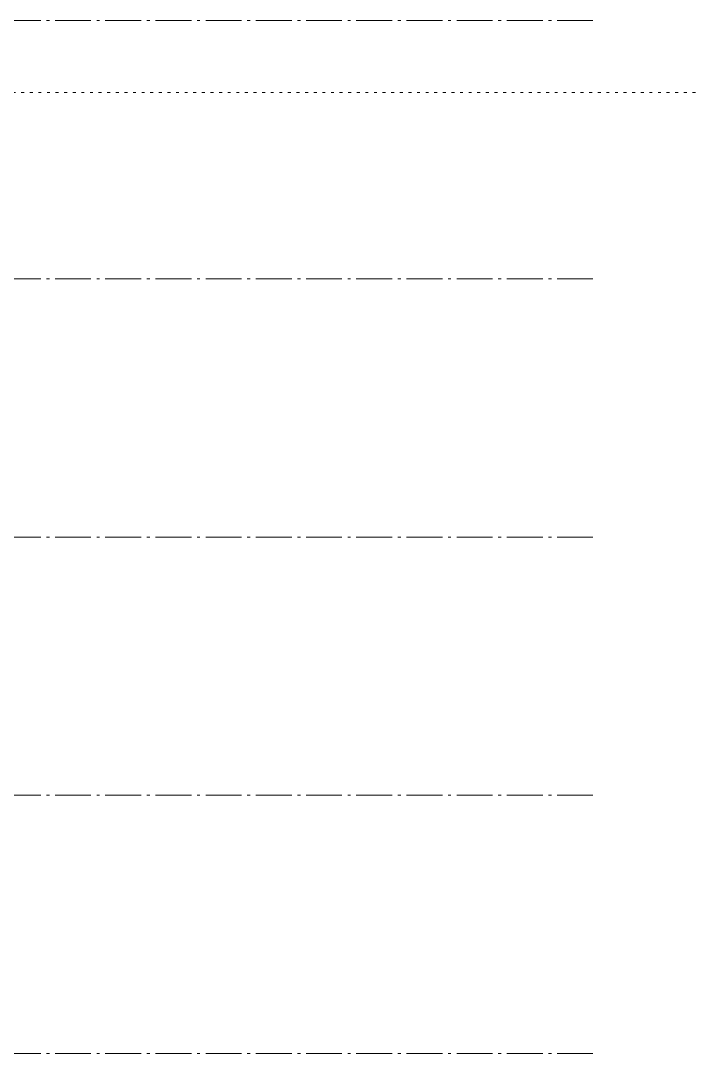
# Model space of a CAD drawing. Header units: millimetres. Extents: x -1049904 to -1048779, y -742436 to -740458.
# Drawn here: x -1049087 to -1048992.9, y -740820.8 to -740676.8 of the extents above; entities that cross this region are included whole.
import ezdxf

# ---------------------------------------------------------------- set-up
doc = ezdxf.new("R2010")
doc.units = ezdxf.units.MM
doc.linetypes.add('CENTER', pattern=[12, 5, -0.8, 0.4, -0.8, 5])
doc.linetypes.add('DOT', pattern=[1.6, 0.4, -0.8, 0.4])
doc.layers.add('芯', color=4, linetype='CENTER', lineweight=0)
doc.layers.add('補助線', color=5, linetype='DOT', lineweight=0, plot=False)

msp = doc.modelspace()

# ---------------------------------------------------------------- linework, layer by layer
at = {"layer": '芯'}
for p, q in [((-1049007.153013, -740676.766715), (-1049164.903013, -740676.766715)), ((-1049007.153013, -740712.766715), (-1049164.903013, -740712.766715)), ((-1049007.153013, -740748.766715), (-1049164.903013, -740748.766715)), ((-1049007.153013, -740784.766715), (-1049164.903013, -740784.766715)), ((-1049007.153013, -740820.766715), (-1049164.903013, -740820.766715))]:
    msp.add_line(p, q, dxfattribs=at)
at = {"layer": '補助線'}
msp.add_line((-1048992.880815, -740686.766715), (-1049198.358852, -740686.766715), dxfattribs=at)

doc.saveas('drawing.dxf')
